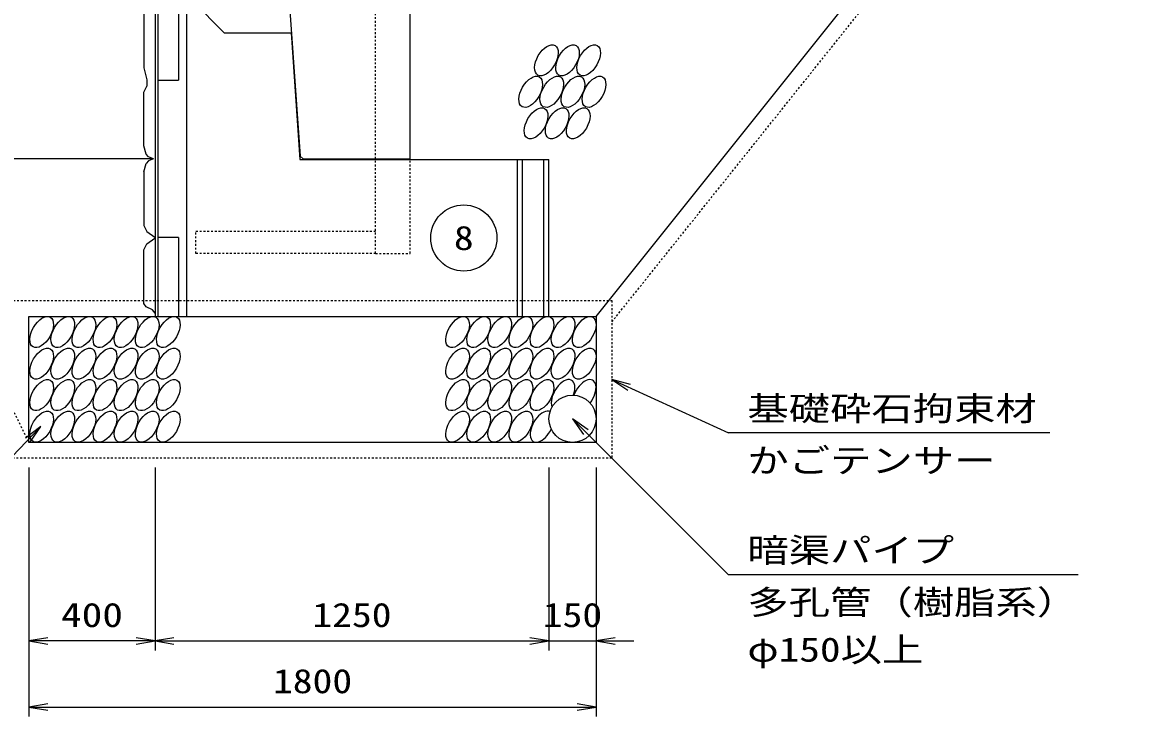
# Model space of a CAD drawing. Units: millimetres at full size; some dimension numbers follow another scale. Extents: x 0 to 25230, y 0 to 17820.
# Drawn here: x 6594 to 10162, y 3150 to 5353 of the extents above; entities that cross this region are included whole.
import ezdxf
from ezdxf.enums import TextEntityAlignment as Align

# ---------------------------------------------------------------- set-up
doc = ezdxf.new("R2010")
doc.units = ezdxf.units.MM
doc.linetypes.add('DASHED_SPACED', pattern=[12, 6, -6])
for name, color, linetype, lineweight in [('D-STR-DIM', 7, 'Continuous', 25), ('D-STR-STRn', 2, 'Continuous', 25), ('D-STR-TXT', 7, 'Continuous', 25)]:
    doc.layers.add(name, color=color, linetype=linetype, lineweight=lineweight)
doc.styles.add('ＭＳ ゴシック', font='')
doc.styles.get('ＭＳ ゴシック').set_extended_font_data('MS Gothic')

# ---------------------------------------------------------------- blocks, each defined once
blk = doc.blocks.new('open_arrow')
at = {"color": 0, "linetype": 'Continuous', "lineweight": -2}
blk.add_lwpolyline([(7.5, 1.25), (0, 0), (7.5, -1.25)], dxfattribs=at)
blk = doc.blocks.new('FD')
at = {"color": 1, "linetype": 'Continuous', "lineweight": 25}
for p, q in [((0, 0), (0, -1000)), ((120, 0), (0, 0)), ((9, 0), (9, -1000)), ((75, 0), (75, -250)), ((100, 0), (100, -1000)), ((120, 0), (220, -100)), ((-30.886, -27.067), (-35, -35.204)), ((-35, -35.204), (-35, -211.387)), ((-15.285, -22.432), (-30.886, -27.067)), ((0, -10.13), (-15.285, -22.432)), ((220, -100), (432, -100)), ((432, -100), (460, -502)), ((-35, -211.387), (-26.184, -248.732)), ((-26.184, -248.732), (-26.455, -269.414)), ((-35, -288.613), (-26.455, -269.414)), ((9, -250), (75, -250)), ((-35, -458.842), (-35, -288.613)), ((-28.543, -485.4), (-35, -458.842)), ((-20.541, -493.399), (-28.543, -485.4)), ((-5, -500), (-20.541, -493.399)), ((-35, -541.158), (-28.543, -514.6)), ((-20.541, -506.601), (-28.543, -514.6)), ((-5, -500), (-20.541, -506.601)), ((460, -502), (1250, -502)), ((1150, -1000), (1150, -502)), ((1166, -1000), (1166, -502)), ((1234, -1000), (1234, -502)), ((1250, -1000), (1250, -502)), ((-35, -541.158), (-35, -711.387)), ((-35, -711.387), (-26.455, -730.586)), ((-26.455, -730.586), (-0.905, -748.147)), ((-0.905, -748.147), (0, -750)), ((-35, -788.613), (-26.455, -769.414)), ((-26.455, -769.414), (-0.905, -751.853)), ((-0.905, -751.853), (0, -750)), ((75, -750), (9, -750)), ((75, -750), (75, -1000)), ((-35, -958.842), (-35, -788.613)), ((-27.994, -970.043), (-35, -958.842)), ((-8.444, -978.764), (-27.994, -970.043)), ((0, -989.909), (-8.444, -978.764)), ((0, -1000), (1250, -1000))]:
    blk.add_line(p, q, dxfattribs=at)
blk = doc.blocks.new('GA-8')
at = {"color": 2, "linetype": 'Continuous', "lineweight": 25}
for p, q in [((-34, 502), (1, 11)), ((-34, 502), (350, 502)), ((350, 2), (350, 502)), ((10, 2), (1, 11)), ((10, 2), (350, 2))]:
    blk.add_line(p, q, dxfattribs=at)
at = {"color": 2, "linetype": 'DASHED_SPACED', "lineweight": 25}
for p, q in [((240, -298), (240, 502)), ((350, -298), (350, 2)), ((-330, -228), (240, -228)), ((-330, -298), (-330, -228)), ((240, -298), (-330, -298)), ((240, -298), (350, -298))]:
    blk.add_line(p, q, dxfattribs=at)

msp = doc.modelspace()

# ---------------------------------------------------------------- linework, layer by layer
at = {"layer": 'D-STR-DIM'}
for p, q in [((6615, 3940), (6615, 3150)), ((6615, 3940), (6615, 3360)), ((7015, 3940), (7015, 3360)), ((7015, 3940), (7015, 3360)), ((8265, 3940), (8265, 3360)), ((8265, 3940), (8265, 3360)), ((8415, 3940), (8415, 3150)), ((8415, 3940), (8415, 3360)), ((7015, 3390), (6615, 3390)), ((7015, 3390), (8265, 3390)), ((8145, 3390), (8535, 3390)), ((6615, 3180), (8415, 3180))]:
    msp.add_line(p, q, dxfattribs=at)
at = {"layer": 'D-STR-STRn', "color": 1}
msp.add_line((7010, 4920), (5010, 4920), dxfattribs=at)
at = {"layer": 'D-STR-STRn', "color": 1, "linetype": 'DASHED_SPACED'}
msp.add_line((6165, 4920), (6615, 4020), dxfattribs=at)
at = {"layer": 'D-STR-STRn', "color": 1}
msp.add_lwpolyline([(8415, 4420), (14015, 11420), (14015, 12420)], dxfattribs=at)
at = {"layer": 'D-STR-STRn', "linetype": 'DASHED_SPACED'}
msp.add_lwpolyline([(8465, 4402.461), (14065, 11402.461), (14065, 12420)], dxfattribs=at)
msp.add_lwpolyline([(8465, 4470), (8465, 3970), (6565, 3970), (6565, 4470)], close=True, dxfattribs=at)
at = {"layer": 'D-STR-STRn', "color": 1}
msp.add_lwpolyline([(8415, 4420), (8415, 4020), (6615, 4020), (6615, 4420)], close=True, dxfattribs=at)
at = {"layer": 'D-STR-STRn'}
msp.add_circle((8340, 4095), 75, dxfattribs=at)
for centre in [(8257.289, 5232.73), (8324.289, 5232.73), (8391.289, 5232.73), (8207.289, 5132.73), (8274.289, 5132.73), (8341.289, 5132.73), (8408.289, 5132.73), (8224.289, 5032.73), (8291.289, 5032.73), (8358.289, 5032.73), (6655.239, 4370), (6722.239, 4370), (6789.239, 4370), (6856.239, 4370), (6923.239, 4370), (6990.239, 4370), (7057.239, 4370), (7975.239, 4370), (8042.239, 4370), (8109.239, 4370), (8176.239, 4370), (8243.239, 4370), (8310.239, 4370), (8377.239, 4370), (6655.239, 4270), (6722.239, 4270), (6789.239, 4270), (6856.239, 4270), (6923.239, 4270), (6990.239, 4270), (7057.239, 4270), (7975.239, 4270), (8042.239, 4270), (8109.239, 4270), (8176.239, 4270), (8243.239, 4270), (8310.239, 4270), (8377.239, 4270), (6655.239, 4170), (6722.239, 4170), (6789.239, 4170), (6856.239, 4170), (6923.239, 4170), (6990.239, 4170), (7057.239, 4170), (7975.239, 4170), (8042.239, 4170), (8109.239, 4170), (8176.239, 4170), (8243.239, 4170), (6655.239, 4070), (6722.239, 4070), (6789.239, 4070), (6856.239, 4070), (6923.239, 4070), (6990.239, 4070), (7057.239, 4070), (7975.239, 4070), (8042.239, 4070), (8109.239, 4070), (8176.239, 4070)]:
    msp.add_ellipse(centre, major_axis=(-27.222, -47.15), ratio=0.545455, dxfattribs=at)
for centre, start_param, end_param in [((8310.239, 4170), 1.87472726, 5.87726202), ((8377.239, 4170), 1.34096273, 5.02018869), ((8243.239, 4070), 3.21026087, 7.99835753)]:
    msp.add_ellipse(centre, major_axis=(-27.222, -47.15), ratio=0.545455, start_param=start_param, end_param=end_param, dxfattribs=at)
at = {"layer": 'D-STR-TXT'}
for p, q in [((8465, 4220), (8835, 4050)), ((6652.761, 4070), (6195, 3600)), ((8340, 4095), (8835, 3600)), ((9855, 4050), (8835, 4050)), ((9945, 3600), (8835, 3600))]:
    msp.add_line(p, q, dxfattribs=at)
msp.add_circle((7995, 4669), 105, dxfattribs=at)

# ---------------------------------------------------------------- block references
at = {"layer": 'D-STR-DIM', "xscale": 8, "yscale": 8}
for p in [(6615, 3390), (7015, 3390), (8415, 3390), (6615, 3180)]:
    msp.add_blockref('open_arrow', p, dxfattribs=at)
at = {"layer": 'D-STR-DIM', "xscale": 8, "yscale": 8, "rotation": 180}
for p in [(7015, 3390), (8265, 3390), (8265, 3390), (8415, 3180)]:
    msp.add_blockref('open_arrow', p, dxfattribs=at)
at = {"layer": 'D-STR-STRn'}
for name, p in [('FD', (7015, 5420)), ('GA-8', (7475, 4918))]:
    msp.add_blockref(name, p, dxfattribs=at)
at = {"layer": 'D-STR-TXT', "xscale": 8, "yscale": 8}
for p, rotation in [((8465, 4220), 335.3), ((6652.761, 4070), 225.8), ((8340, 4095), 315)]:
    msp.add_blockref('open_arrow', p, dxfattribs=dict(at, rotation=rotation))

# ---------------------------------------------------------------- texts
at = {"layer": 'D-STR-DIM', "style": 'ＭＳ ゴシック'}
for s, width, p in [('400', 1.25, (6815, 3472.5)), ('1250', 1.2, (7640, 3472.5)), ('150', 1.2, (8340, 3472.5)), ('1800', 1.2, (7515, 3262.5))]:
    msp.add_text(s, height=76.98, dxfattribs=dict(at, width=width)).set_placement(p, align=Align.MIDDLE_CENTER)
at = {"layer": 'D-STR-TXT', "style": 'ＭＳ ゴシック', "width": 1.2}
msp.add_text('8', height=76.98, dxfattribs=at).set_placement((7995, 4669), align=Align.MIDDLE_CENTER)
at = {"layer": 'D-STR-TXT', "style": 'ＭＳ ゴシック', "width": 1.25}
for s, p in [('基礎砕石拘束材', (8895, 4066)), ('かごテンサー', (8895, 3901)), ('暗渠パイプ', (8895, 3616)), ('多孔管（樹脂系）', (8895, 3451)), ('φ150以上', (8895, 3301))]:
    msp.add_text(s, height=76.98, dxfattribs=at).set_placement(p, align=Align.BOTTOM_LEFT)

doc.saveas('drawing.dxf')
